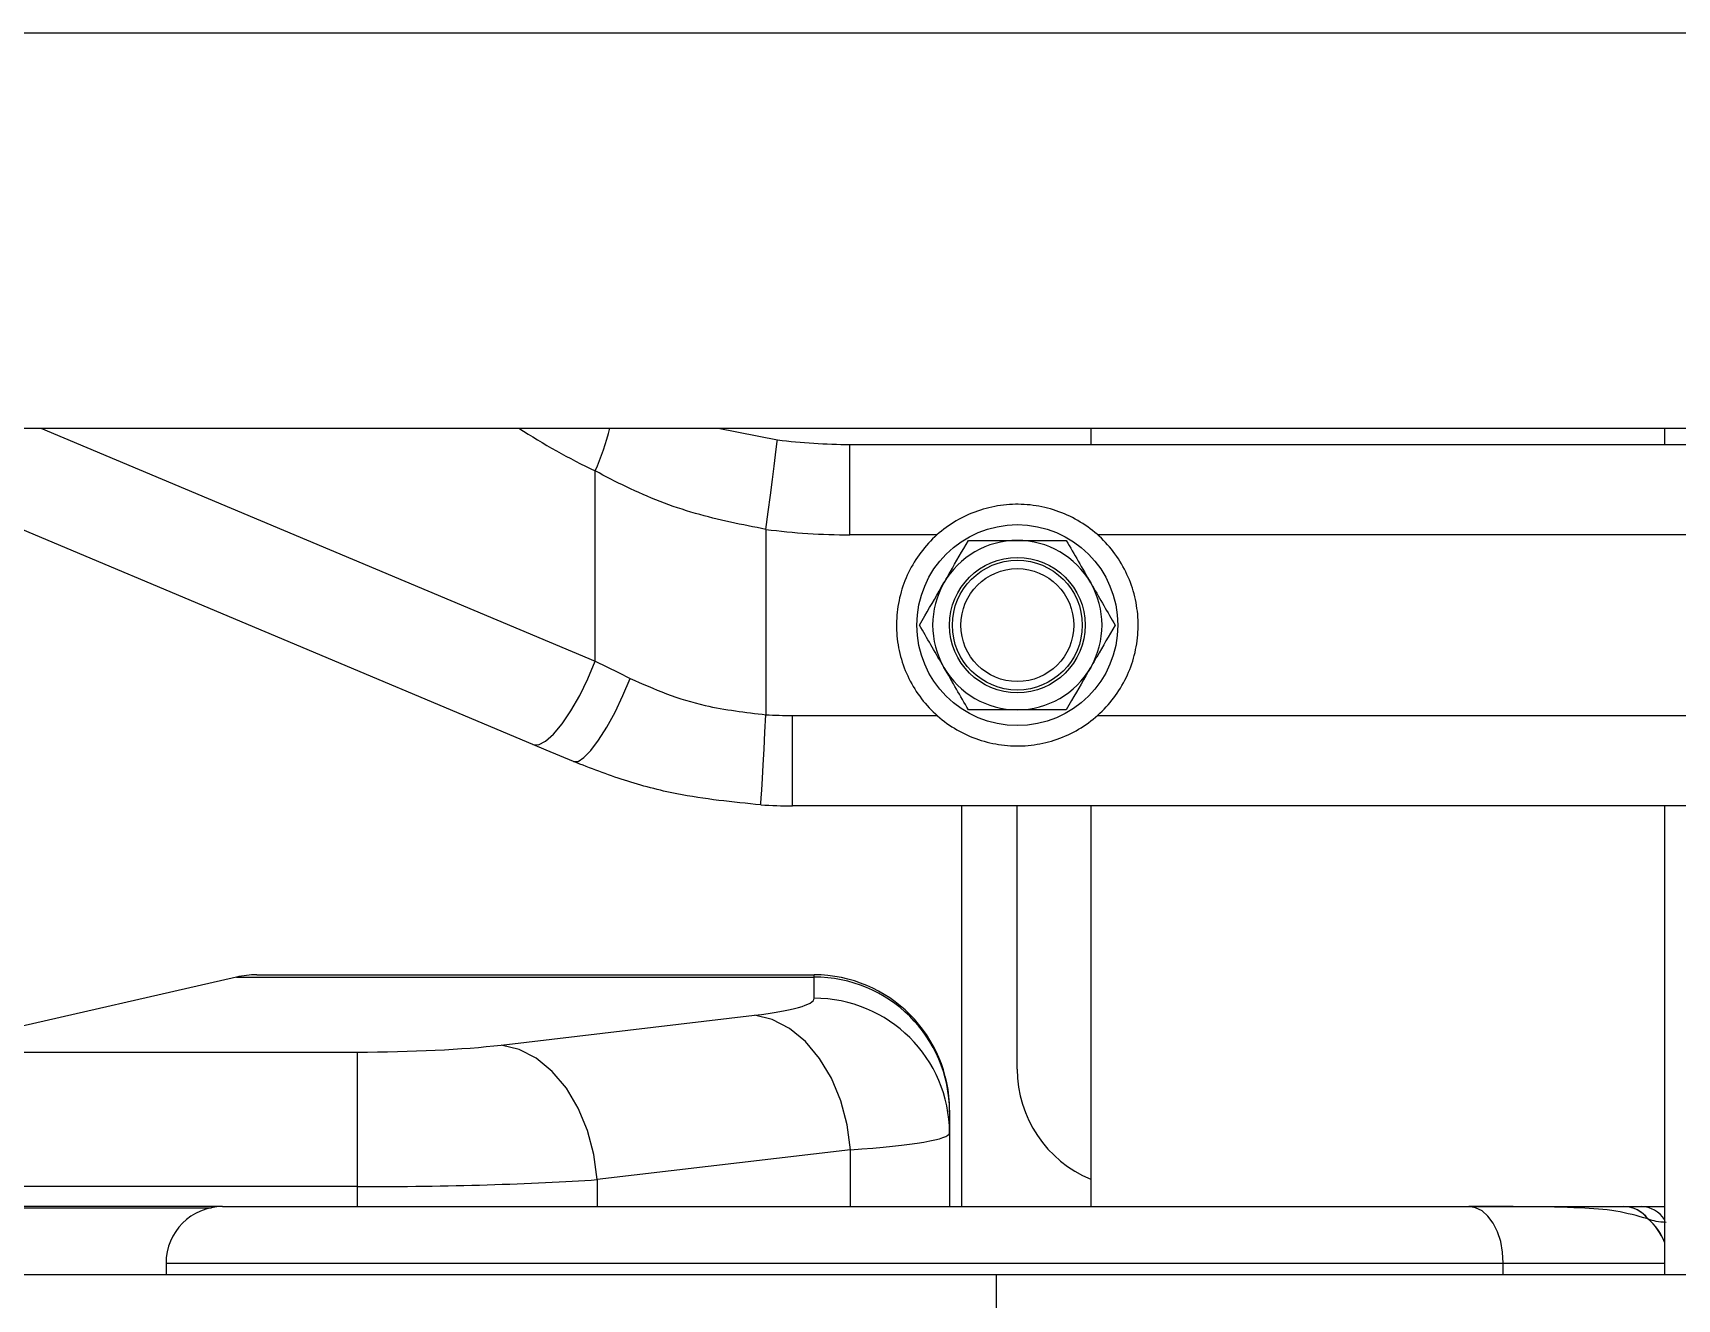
# Model space of a CAD drawing. Header units: inches. Extents: x -1851 to 6314, y -1304 to 4687.
# Drawn here: x -17.37 to -11.64, y 1651 to 1655.41 of the extents above; entities that cross this region are included whole.
import ezdxf

# ---------------------------------------------------------------- set-up
doc = ezdxf.new("R2010")
doc.units = ezdxf.units.IN
doc.header["$MEASUREMENT"] = 0

# ---------------------------------------------------------------- blocks, each defined once
blk = doc.blocks.new('2.4.20_8_Plan View')
at = {"color": 7, "linetype": 'Continuous', "lineweight": 25}
for p, q in [((0.09194898605347035, 1.149999976158142), (0.09194898605347035, -1.149999976158142)), ((9.507369041442857, 1.149999976158142), (9.507369041442857, -1.149999976158142)), ((0.1269488334655797, 1.115000009536743), (0.1269488334655797, -1.115000009536743)), ((9.542368888854973, 1.115000009536743), (9.542368888854973, -1.115000009536743)), ((0.02299976348877308, 0.1403800994157791), (0.02299976348877308, 0.1837557703256607)), ((9.43841981887816, 0.1403800994157791), (9.43841981887816, 0.1837557703256607)), ((0.01699972152710316, 0.1743337363004684), (0.01699972152710316, 0.07188010960817337)), ((9.43241977691649, 0.1743337363004684), (9.43241977691649, 0.07188010960817337)), ((0.02477502822875977, 0.1284264028072357), (0.02477502822875977, 0.1710000038146973)), ((9.44019508361815, 0.1284264028072357), (9.44019508361815, 0.1710000038146973)), ((0.03669261932373047, 0.1681241095066071), (0.03669261932373047, 0.1284264028072357)), ((0.04332828521728871, 0.1391497254371643), (0.03669261932373047, 0.1681241095066071)), ((9.45211267471312, 0.1681241095066071), (9.45211267471312, 0.1284264028072357)), ((9.458748340606675, 0.1391497254371643), (9.45211267471312, 0.1681241095066071)), ((0.0639266967773473, 0.1128998398780823), (0.08508729934693093, 0.1632003933191299)), ((9.479346752166734, 0.1128998398780823), (9.500507354736321, 0.1632003933191299)), ((0.01799964904785512, 0.1453801095485687), (0.01699972152710316, 0.1453801095485687)), ((9.433419704437242, 0.1453801095485687), (9.43241977691649, 0.1453801095485687)), ((0.02299976348877308, 0.1403800994157791), (0.02299976348877308, 0.03002114966511726)), ((9.43841981887816, 0.1403800994157791), (9.43841981887816, 0.03002114966511726)), ((0.04332828521728871, 0.1391497254371643), (0.04332828521728871, 0.08799999952316284)), ((9.458748340606675, 0.1391497254371643), (9.458748340606675, 0.08799999952316284)), ((0.04353427886963246, 0.1373486220836639), (0.04353427886963246, 0.08799999952316284)), ((9.458954334259019, 0.1373486220836639), (9.458954334259019, 0.08799999952316284)), ((0.02477502822875977, 0.1284264028072357), (0.03669261932373047, 0.1284264028072357)), ((9.44019508361815, 0.1284264028072357), (9.45211267471312, 0.1284264028072357)), ((0.03731298446655629, 0.115698479115963), (0.03995180130004883, 0.09327207505702972)), ((9.452733039855943, 0.115698479115963), (9.455371856689439, 0.09327207505702972)), ((0.02803421020507812, 0.0847867950797081), (0.02539539337158558, 0.1072131991386414)), ((0.07130050659180043, 0.1073785349726677), (0.08815431594848633, 0.1073785349726677)), ((9.443454265594468, 0.0847867950797081), (9.440815448760972, 0.1072131991386414)), ((9.486720561981187, 0.1073785349726677), (9.503574371337876, 0.1073785349726677)), ((0.09194898605347035, 0.09649437665939331), (0.09091329574585316, 0.09123267978429794)), ((9.507369041442857, 0.09649437665939331), (9.50633335113524, 0.09123267978429794)), ((0.08297920227051137, 0.09225906431674957), (0.0665655136108434, 0.09225906431674957)), ((9.498399257659898, 0.09225906431674957), (9.48198556900023, 0.09225906431674957)), ((0.05849981307983398, 0.08991096913814545), (0.06649971008301137, 0.08991096913814545)), ((0.05849981307983398, -0.08991097658872604), (0.05849981307983398, 0.08991096913814545)), ((9.473919868469224, 0.08991096913814545), (9.481919765472398, 0.08991096913814545)), ((9.473919868469224, -0.08991097658872604), (9.473919868469224, 0.08991096913814545)), ((0.04144954681397195, 0.08799999952316284), (0.04332828521728871, 0.08799999952316284)), ((0.04332828521728871, 0.08799999952316284), (0.04353427886963246, 0.08799999952316284)), ((9.456869602203362, 0.08799999952316284), (9.458748340606675, 0.08799999952316284)), ((9.458748340606675, 0.08799999952316284), (9.458954334259019, 0.08799999952316284)), ((0.08249998092651722, 0.08481781929731369), (0.09049940109253285, 0.08481781929731369)), ((0.09049940109253285, 0.08481781929731369), (0.09049940109253285, -0.08481781929731369)), ((9.497920036315904, 0.08481781929731369), (9.50591945648192, 0.08481781929731369)), ((9.50591945648192, 0.08481781929731369), (9.50591945648192, -0.08481781929731369)), ((0.02953147888183594, 0.07599999755620956), (0.02299976348877308, 0.07599999755620956)), ((0.03141069412231801, 0.07599999755620956), (0.02953147888183594, 0.07599999755620956)), ((0.03153419494628906, 0.07599999755620956), (0.03141069412231801, 0.07599999755620956)), ((9.444951534271226, 0.07599999755620956), (9.43841981887816, 0.07599999755620956)), ((9.446830749511705, 0.07599999755620956), (9.444951534271226, 0.07599999755620956)), ((9.44695425033568, 0.07599999755620956), (9.446830749511705, 0.07599999755620956)), ((0.05849981307983398, 0.07492999732494354), (0.02299976348877308, 0.07492999732494354)), ((9.473919868469224, 0.07492999732494354), (9.43841981887816, 0.07492999732494354)), ((0.01699972152710316, 0.07188010960817337), (0.005999565124511719, 0.07188010960817337)), ((0.01699972152710316, 0.07188010960817337), (0.01699972152710316, -0.07188010960817337)), ((9.43241977691649, 0.07188010960817337), (9.421419620513902, 0.07188010960817337)), ((9.43241977691649, 0.07188010960817337), (9.43241977691649, -0.07188010960817337)), ((0.03516530990600586, 0.07000239938497543), (0.05849981307983398, 0.07000239938497543)), ((9.450585365295396, 0.07000239938497543), (9.473919868469224, 0.07000239938497543)), ((0.05849981307983398, 0.06349999457597733), (0.02299976348877308, 0.06349999457597733)), ((0.09194898605347035, 0.06349999457597733), (0.09049940109253285, 0.06349999457597733)), ((9.473919868469224, 0.06349999457597733), (9.43841981887816, 0.06349999457597733)), ((9.507369041442857, 0.06349999457597733), (9.50591945648192, 0.06349999457597733)), ((0.02299976348877308, 0.01473612431436777), (0.02299976348877308, 0.01269999798387289)), ((9.43841981887816, 0.01473612431436777), (9.43841981887816, 0.01269999798387289)), ((0.02191972732544301, 0.01416824012994766), (0.02191686630249023, 0.01415961049497128)), ((9.43733978271483, 0.01416824012994766), (9.43733692169188, 0.01415961049497128)), ((0.05849981307983398, 0.01269999798387289), (0.01699972152710316, 0.01269999798387289)), ((0.09194898605347035, 0.01269999798387289), (0.09049940109253285, 0.01269999798387289)), ((9.473919868469224, 0.01269999798387289), (9.43241977691649, 0.01269999798387289)), ((9.507369041442857, 0.01269999798387289), (9.50591945648192, 0.01269999798387289))]:
    blk.add_line(p, q, dxfattribs=at)
at = {"color": 8, "linetype": 'Continuous', "lineweight": 25}
for p, q in [((0.02290248870849609, 0.1834765821695328), (0.02290248870849609, 0.1413606852293015)), ((9.438322544097886, 0.1834765821695328), (9.438322544097886, 0.1413606852293015)), ((0.09194898605347035, 0.15646031498909), (0.07130050659180043, 0.1073785349726677)), ((9.507369041442857, 0.15646031498909), (9.486720561981187, 0.1073785349726677)), ((0.01799964904785512, 0.1453801095485687), (0.01799964904785512, 0.02696575038135052)), ((9.433419704437242, 0.1453801095485687), (9.433419704437242, 0.02696575038135052)), ((0.02299976348877308, 0.1284264028072357), (0.02477502822875977, 0.1284264028072357)), ((9.43841981887816, 0.1284264028072357), (9.44019508361815, 0.1284264028072357)), ((0.02539539337158558, 0.1072131991386414), (0.02299976348877308, 0.1072131991386414)), ((9.440815448760972, 0.1072131991386414), (9.43841981887816, 0.1072131991386414)), ((0.06649971008301137, 0.08991096913814545), (0.06649971008301137, 0.07710562646389008)), ((9.481919765472398, 0.08991096913814545), (9.481919765472398, 0.07710562646389008)), ((0.02299976348877308, 0.0847867950797081), (0.02803421020507812, 0.0847867950797081)), ((0.08249998092651722, 0.07710562646389008), (0.08249998092651722, 0.08481781929731369)), ((9.43841981887816, 0.0847867950797081), (9.443454265594468, 0.0847867950797081)), ((9.497920036315904, 0.07710562646389008), (9.497920036315904, 0.08481781929731369)), ((0.06649971008301137, 0.06289436668157578), (0.06649971008301137, -0.06289437413215637)), ((0.08249998092651722, -0.06289437413215637), (0.08249998092651722, 0.06289436668157578)), ((9.481919765472398, 0.06289436668157578), (9.481919765472398, -0.06289437413215637)), ((9.497920036315904, -0.06289437413215637), (9.497920036315904, 0.06289436668157578)), ((0.01699972152710316, 0.02696575038135052), (0.01799964904785512, 0.02696575038135052)), ((0.01799964904785512, 0.02696575038135052), (0.01799964904785512, 0.01269999798387289)), ((9.43241977691649, 0.02696575038135052), (9.433419704437242, 0.02696575038135052)), ((9.433419704437242, 0.02696575038135052), (9.433419704437242, 0.01269999798387289))]:
    blk.add_line(p, q, dxfattribs=at)
at = {"color": 7, "linetype": 'Continuous', "lineweight": 25, "flags": 128}
for points in [[(0.02539539337158558, 0.1072131991386414), (0.02760696411133168, 0.1074896827340126), (0.02974224090576172, 0.1080493703484535), (0.03172731399536133, 0.1088729426264763), (0.03349447250366211, 0.1099319979548454), (0.03498172760009766, 0.111189991235733), (0.03613853454590199, 0.1126035302877426), (0.03692483901977539, 0.1141238436102867), (0.03731298446655629, 0.115698479115963)], [(9.440815448760972, 0.1072131991386414), (9.443027019500718, 0.1074896827340126), (9.445162296295152, 0.1080493703484535), (9.447147369384751, 0.1088729426264763), (9.448914527893052, 0.1099319979548454), (9.450401782989488, 0.111189991235733), (9.451558589935289, 0.1126035302877426), (9.452344894409165, 0.1141238436102867), (9.452733039855943, 0.115698479115963)], [(0.06241178512573242, 0.1092996075749397), (0.06292009353637695, 0.1105068698525429), (0.06342506408691406, 0.1117071360349655), (0.0639266967773473, 0.1128998398780823)], [(0.0639266967773473, 0.1128998398780823), (0.06390762329101918, 0.1123974695801735), (0.06421709060668945, 0.1117797344923019), (0.0648407936096227, 0.1110740527510643), (0.0657510757446289, 0.1103117316961288), (0.06690740585327504, 0.1095266044139862), (0.06825876235961914, 0.108753502368927), (0.06974506378174539, 0.1080267280340195), (0.07130050659180043, 0.1073785349726677)], [(9.477831840515123, 0.1092996075749397), (9.478340148925767, 0.1105068698525429), (9.478845119476304, 0.1117071360349655), (9.479346752166734, 0.1128998398780823)], [(9.479346752166734, 0.1128998398780823), (9.479327678680406, 0.1123974695801735), (9.47963714599608, 0.1117797344923019), (9.48026084899901, 0.1110740527510643), (9.481171131134019, 0.1103117316961288), (9.482327461242662, 0.1095266044139862), (9.48367881774901, 0.108753502368927), (9.485165119171135, 0.1080267280340195), (9.486720561981187, 0.1073785349726677)], [(0.06241178512573242, 0.1092996075749397), (0.06242847442627308, 0.1088939234614372), (0.06276226043701172, 0.1083719804883003), (0.06339836120605824, 0.1077562868595123), (0.06431055068969727, 0.1070733740925789), (0.06545829772949574, 0.1063527017831802), (0.06679296493530629, 0.1056253388524055), (0.06825637817383168, 0.1049226373434067), (0.06978607177734375, 0.1042748913168907)], [(9.477831840515123, 0.1092996075749397), (9.47784852981566, 0.1088939234614372), (9.478182315826402, 0.1083719804883003), (9.478818416595445, 0.1077562868595123), (9.479730606079087, 0.1070733740925789), (9.480878353118882, 0.1063527017831802), (9.482213020324693, 0.1056253388524055), (9.483676433563218, 0.1049226373434067), (9.485206127166734, 0.1042748913168907)], [(0.07130050659180043, 0.1073785349726677), (0.07079887390137074, 0.1063503473997116), (0.07029390335083008, 0.1053156405687332), (0.06978607177734375, 0.1042748913168907)], [(9.486720561981187, 0.1073785349726677), (9.486218929290757, 0.1063503473997116), (9.48571395874022, 0.1053156405687332), (9.485206127166734, 0.1042748913168907)], [(0.02803421020507812, 0.0847867950797081), (0.03024578094482422, 0.08506327867507935), (0.03238105773925781, 0.08562295883893967), (0.03436613082886097, 0.08644653856754303), (0.0361332893371582, 0.08750559389591217), (0.0376205444335973, 0.08876358717679977), (0.03877735137939453, 0.09017712622880936), (0.03956365585327504, 0.09169743955135345), (0.03995180130004883, 0.09327207505702972)], [(9.443454265594468, 0.0847867950797081), (9.445665836334214, 0.08506327867507935), (9.447801113128648, 0.08562295883893967), (9.449786186218248, 0.08644653856754303), (9.451553344726548, 0.08750559389591217), (9.453040599822984, 0.08876358717679977), (9.454197406768785, 0.09017712622880936), (9.454983711242662, 0.09169743955135345), (9.455371856689439, 0.09327207505702972)], [(0.0585780143737793, 0.09270631521940231), (0.0587315559387207, 0.09269772469997406), (0.05918598175048828, 0.09267227351665497), (0.05992412567138672, 0.09263093769550323), (0.06091737747192383, 0.0925753191113472), (0.06212806701660512, 0.09250754117965698), (0.06350898742675781, 0.0924302190542221), (0.06500720977783203, 0.09234631806612015), (0.0665655136108434, 0.09225906431674957)], [(0.08297920227051137, 0.09225906431674957), (0.08452701568603871, 0.09205882251262665), (0.08601522445678711, 0.09186628460884094), (0.08738660812378285, 0.09168883413076401), (0.08858919143676758, 0.09153330326080322), (0.08957624435424805, 0.09140565991401672), (0.09030866622925515, 0.09131081402301788), (0.09076070785522461, 0.091252401471138), (0.09091329574585316, 0.09123267978429794)], [(9.47399806976317, 0.09270631521940231), (9.47415161132811, 0.09269772469997406), (9.474606037139878, 0.09267227351665497), (9.475344181060777, 0.09263093769550323), (9.476337432861314, 0.0925753191113472), (9.477548122405992, 0.09250754117965698), (9.478929042816148, 0.0924302190542221), (9.480427265167222, 0.09234631806612015), (9.48198556900023, 0.09225906431674957)], [(9.498399257659898, 0.09225906431674957), (9.499947071075425, 0.09205882251262665), (9.501435279846177, 0.09186628460884094), (9.50280666351317, 0.09168883413076401), (9.504009246826158, 0.09153330326080322), (9.504996299743638, 0.09140565991401672), (9.505728721618645, 0.09131081402301788), (9.506180763244615, 0.091252401471138), (9.50633335113524, 0.09123267978429794)], [(0.01799964904785512, 0.02696575038135052), (0.01897525787353871, 0.02702445909380913), (0.01991319656372781, 0.02719832956790924), (0.02077770233154652, 0.02748067863285542), (0.02153539657592773, 0.02786065638065338), (0.02215719223022461, 0.02832366153597832), (0.02261924743652699, 0.02885189838707447), (0.0229039192199707, 0.02942507155239582), (0.02299976348877308, 0.03002114966511726)], [(9.433419704437242, 0.02696575038135052), (9.434395313262925, 0.02702445909380913), (9.435333251953118, 0.02719832956790924), (9.436197757720933, 0.02748067863285542), (9.436955451965318, 0.02786065638065338), (9.437577247619615, 0.02832366153597832), (9.438039302825914, 0.02885189838707447), (9.43832397460936, 0.02942507155239582), (9.43841981887816, 0.03002114966511726)]]:
    blk.add_lwpolyline(points, dxfattribs=at)
at = {"color": 7, "linetype": 'Continuous', "lineweight": 25}
for centre, radius in [((0.07449976449110451, 0.06999999771119292), 0.008899999999999655), ((9.489919819880498, 0.06999999771119292), 0.008899999999999655), ((0.07449976449110451, 0.06999999771119292), 0.005999999999999712), ((0.07449976449110451, 0.06999999771119292), 0.00574999999999532), ((9.489919819880498, 0.06999999771119292), 0.005999999999999712), ((9.489919819880498, 0.06999999771119292), 0.00574999999999532), ((0.07449976449110451, 0.06999999771119292), 0.005000000000002268), ((9.489919819880498, 0.06999999771119292), 0.005000000000002268)]:
    blk.add_circle(centre, radius, dxfattribs=at)
for centre, radius, start, end in [((0.01799976449110119, 0.1403801062252796), 0.005000000000002268, 0, 90), ((9.433419819880491, 0.1403801062252796), 0.005000000000002268, 0, 90), ((0.108499764491107, 0.08991096994290615), 0.05000000000000573, 176.7950979491766, 180), ((0.108499764491107, 0.08991096994290615), 0.04200000000000405, 176.7950979491766, 180), ((0.1404997644910999, 0.08481781617419415), 0.05799999999999494, 172.6287877880431, 180), ((9.523919819880497, 0.08991096994290615), 0.05000000000000573, 176.7950979491766, 180), ((9.523919819880497, 0.08991096994290615), 0.04200000000000405, 176.7950979491766, 180), ((9.555919819880486, 0.08481781617419415), 0.05799999999999494, 172.6287877880431, 180), ((0.1404997644910999, 0.08481781617419415), 0.0499999999999954, 172.6287877880431, 180), ((9.555919819880486, 0.08481781617419415), 0.0499999999999954, 172.6287877880431, 180), ((0.02948827117655384, 0.08796125789456255), 0.01196133837780041, 270.2069688575571, 0.1855758628889138), ((0.03136783947224586, 0.08796043197514791), 0.01196051119354626, 270.2052918805556, 0.1895452130349968), ((0.03153405622639127, 0.08799999771116518), 0.01200000000000272, 270, 0), ((9.444908326565944, 0.08796125789456255), 0.01196133837780041, 270.2069688575571, 0.1855758628889138), ((9.446787894861636, 0.08796043197514791), 0.01196051119354626, 270.2052918805556, 0.1895452130349968), ((9.446954111615781, 0.08799999771116518), 0.01200000000000272, 270, 0), ((0.07449976449110451, 0.06999999771119292), 0.01069999999999906, 99.37500000000844, 110.6250000000293), ((0.07449976449110451, 0.06999999771119292), 0.01070000000000216, 88.12500000001782, 99.37500000000844), ((0.07449976449110451, 0.06999999771119292), 0.01070000000000216, 76.87500000003992, 88.12500000001782), ((0.07449976449110451, 0.06999999771119292), 0.01069999999999705, 65.62500000003945, 76.87500000003992), ((9.489919819880498, 0.06999999771119292), 0.01069999999999906, 99.37500000000844, 110.6250000000293), ((9.489919819880498, 0.06999999771119292), 0.01070000000000216, 88.12500000001782, 99.37500000000844), ((9.489919819880498, 0.06999999771119292), 0.01070000000000216, 76.87500000003992, 88.12500000001782), ((9.489919819880498, 0.06999999771119292), 0.01069999999999705, 65.62500000003963, 76.87500000003992), ((0.07449976449110451, 0.06999999771119292), 0.01070000000000639, 121.8750000000308, 133.1250000000071), ((0.07449976449110451, 0.06999999771119292), 0.01070000000000639, 110.6250000000293, 121.8750000000308), ((0.07449976449110451, 0.06999999771119292), 0.01069999999999462, 54.37500000003666, 65.62500000003945), ((0.07449976449110451, 0.06999999771119292), 0.01069999999999862, 43.12500000001691, 54.37500000003666), ((9.489919819880498, 0.06999999771119292), 0.01070000000000639, 121.8750000000308, 133.1250000000071), ((9.489919819880498, 0.06999999771119292), 0.01070000000000639, 110.6250000000293, 121.8750000000308), ((9.489919819880498, 0.06999999771119292), 0.01069999999999462, 54.37500000003666, 65.62500000003963), ((9.489919819880498, 0.06999999771119292), 0.01069999999999862, 43.12500000001691, 54.37500000003666), ((0.07449976449110451, 0.06999999771119292), 0.01070000000000137, 133.1250000000071, 144.3750000000173), ((0.07449976449110451, 0.06999999771119292), 0.007500000000000606, 60.00000000004985, 119.9999999999974), ((0.07449976449110451, 0.06999999771119292), 0.01069999999999862, 31.87500000001664, 43.12500000001691), ((9.489919819880498, 0.06999999771119292), 0.01070000000000137, 133.1250000000071, 144.3750000000173), ((9.489919819880498, 0.06999999771119292), 0.007500000000000606, 60.00000000004985, 119.9999999999974), ((9.489919819880498, 0.06999999771119292), 0.01069999999999862, 31.87500000001664, 43.12500000001691), ((0.07449976449110451, 0.06999999771119292), 0.01070000000000164, 144.3750000000173, 155.6249999999964), ((0.07449976449110451, 0.06999999771119292), 0.007500000000006813, 119.9999999999974, 180), ((0.07449976449110451, 0.06999999771119292), 0.007499999999999992, 0, 60.00000000004985), ((9.489919819880498, 0.06999999771119292), 0.01070000000000164, 144.3750000000173, 155.6249999999964), ((9.489919819880498, 0.06999999771119292), 0.007500000000006813, 119.9999999999974, 180), ((9.489919819880498, 0.06999999771119292), 0.007499999999999992, 0, 60.00000000004985), ((0.07449976449110451, 0.06999999771119292), 0.0107000000000027, 155.6249999999964, 166.8749999999881), ((0.07449976449110451, 0.06999999771119292), 0.01069999999999752, 20.62500000001032, 31.87500000001664), ((9.489919819880498, 0.06999999771119292), 0.0107000000000027, 155.6249999999964, 166.8749999999881), ((9.489919819880498, 0.06999999771119292), 0.01069999999999752, 20.62500000001032, 31.87500000001664), ((0.07449976449110451, 0.06999999771119292), 0.01069999999999906, 9.375000000011326, 20.62500000001032), ((9.489919819880498, 0.06999999771119292), 0.01069999999999906, 9.375000000011326, 20.62500000001032), ((0.07449976449110451, 0.06999999771119292), 0.0107000000000027, 166.8749999999881, 178.124999999997), ((0.07449976449110451, 0.06999999771119292), 0.01069999999999906, 358.124999999997, 9.375000000011326), ((9.489919819880498, 0.06999999771119292), 0.0107000000000027, 166.8749999999881, 178.124999999997), ((9.489919819880498, 0.06999999771119292), 0.01069999999999906, 358.124999999997, 9.375000000011326), ((0.03516547275571114, 0.05946139771117487), 0.01054100000000288, 90, 157.4721457212655), ((0.07449976449110451, 0.06999999771119292), 0.01070000000000227, 178.124999999997, 189.3750000000105), ((0.07449976449110451, 0.06999999771119292), 0.007500000000006813, 180, 240.0000000000041), ((0.07449976449110451, 0.06999999771119292), 0.007499999999999992, 299.9999999999501, 0), ((9.450585528145098, 0.05946139771117487), 0.01054100000000288, 90, 157.4721457212655), ((9.489919819880498, 0.06999999771119292), 0.01070000000000227, 178.124999999997, 189.3750000000105), ((9.489919819880498, 0.06999999771119292), 0.007500000000006813, 180, 240.0000000000041), ((9.489919819880498, 0.06999999771119292), 0.007499999999999992, 299.9999999999501, 0), ((0.07449976449110451, 0.06999999771119292), 0.01070000000000192, 346.8750000000023, 358.124999999997), ((9.489919819880498, 0.06999999771119292), 0.01070000000000192, 346.8750000000023, 358.124999999997), ((0.07449976449110451, 0.06999999771119292), 0.01069999999999906, 189.3750000000105, 200.6249999999947), ((0.07449976449110451, 0.06999999771119292), 0.01070000000000192, 335.6249999999822, 346.8750000000023), ((9.489919819880498, 0.06999999771119292), 0.01069999999999906, 189.3750000000105, 200.6249999999947), ((9.489919819880498, 0.06999999771119292), 0.01070000000000192, 335.6249999999822, 346.8750000000023), ((0.07449976449110451, 0.06999999771119292), 0.01070000000000279, 200.6249999999947, 211.8750000000003), ((0.07449976449110451, 0.06999999771119292), 0.01069999999999781, 324.3749999999843, 335.6249999999822), ((9.489919819880498, 0.06999999771119292), 0.01070000000000279, 200.6249999999947, 211.8750000000003), ((9.489919819880498, 0.06999999771119292), 0.01069999999999781, 324.3749999999843, 335.6249999999822), ((0.07449976449110451, 0.06999999771119292), 0.01070000000000279, 211.8750000000003, 223.12499999998), ((9.489919819880498, 0.06999999771119292), 0.01070000000000279, 211.8750000000003, 223.12499999998), ((0.07449976449110451, 0.06999999771119292), 0.01070000000000257, 223.12499999998, 234.3749999999738), ((0.07449976449110451, 0.06999999771119292), 0.007500000000000606, 240.0000000000041, 299.9999999999501), ((0.07449976449110451, 0.06999999771119292), 0.01069999999999893, 313.1249999999691, 324.3749999999843), ((9.489919819880498, 0.06999999771119292), 0.01070000000000257, 223.12499999998, 234.3749999999738), ((9.489919819880498, 0.06999999771119292), 0.007500000000000606, 240.0000000000041, 299.9999999999501), ((9.489919819880498, 0.06999999771119292), 0.01069999999999893, 313.124999999969, 324.3749999999843), ((0.07449976449110451, 0.06999999771119292), 0.01070000000000305, 234.3749999999738, 245.6249999999804), ((0.07449976449110451, 0.06999999771119292), 0.01069999999999893, 301.8749999999787, 313.1249999999691), ((9.489919819880498, 0.06999999771119292), 0.01070000000000305, 234.3749999999738, 245.6249999999804), ((9.489919819880498, 0.06999999771119292), 0.01069999999999893, 301.8749999999785, 313.124999999969), ((0.07449976449110451, 0.06999999771119292), 0.01070000000000305, 245.6249999999804, 256.8749999999659), ((0.07449976449110451, 0.06999999771119292), 0.01070000000000242, 279.3750000000051, 290.6249999999895), ((0.07449976449110451, 0.06999999771119292), 0.01069999999999951, 290.6249999999895, 301.8749999999787), ((9.489919819880498, 0.06999999771119292), 0.01070000000000305, 245.6249999999804, 256.8749999999657), ((9.489919819880498, 0.06999999771119292), 0.01070000000000242, 279.3750000000051, 290.6249999999895), ((9.489919819880498, 0.06999999771119292), 0.01069999999999951, 290.6249999999895, 301.8749999999785), ((0.07449976449110451, 0.06999999771119292), 0.01070000000000015, 256.8749999999659, 268.1249999999801), ((0.07449976449110451, 0.06999999771119292), 0.01070000000000242, 268.1249999999801, 279.3750000000051), ((9.489919819880498, 0.06999999771119292), 0.01070000000000015, 256.8749999999657, 268.1249999999799), ((9.489919819880498, 0.06999999771119292), 0.01070000000000242, 268.1249999999799, 279.3750000000051), ((0.02031999854557398, 0.01631182359616901), 0.002679926839692706, 306.5741382370537, 359.370208108984), ((0.02032230448126171, 0.01631715459987504), 0.002677609594803097, 306.6257357929739, 359.3923406346594), ((9.435740053934964, 0.01631182359616901), 0.002679926839692706, 306.5741382370537, 359.370208108984), ((9.435742359870652, 0.01631715459987504), 0.002677609594803097, 306.6257357929737, 359.3923406346594)]:
    blk.add_arc(centre, radius, start, end, dxfattribs=at)
at = {"color": 8, "linetype": 'Continuous', "lineweight": 25}
for centre, radius, start, end in [((0.1404997644910999, 0.08239869981983361), 0.05800000000000247, 146.8335762158359, 154.488841610313), ((9.555919819880486, 0.08239869981983361), 0.05800000000000247, 146.8335762158359, 154.488841610313), ((0.09704093066229191, 0.1272808545334669), 0.02179619794763238, 245.9386884407394, 256.4899343568561), ((9.512460986051678, 0.1272808545334669), 0.02179619794763238, 245.9386884407394, 256.4899343568561), ((0.02049709974041392, 0.01479797617466261), 0.002503427947832363, 303.066048531925, 358.5842567599121), ((9.4359171551298, 0.01479797617466261), 0.002503427947832363, 303.066048531925, 358.5842567599121), ((0.01809942928524677, 0.01736998523216471), 0.00498456104541985, 290.4642744809643, 320.0340379762931), ((0.0180949565538171, 0.01737061884406899), 0.004991750068368585, 290.6636638238208, 319.9644308648487), ((9.433519484674633, 0.01736998523216471), 0.00498456104541985, 290.4642744809644, 320.0340379762931), ((9.433515011943207, 0.01737061884406899), 0.004991750068368585, 290.6636638238208, 319.9644308648487)]:
    blk.add_arc(centre, radius, start, end, dxfattribs=at)
at = {"color": 7, "linetype": 'Continuous', "lineweight": 25}
for centre, major_axis, ratio, start_param, end_param in [((0.01353405622638704, 0.1373486215643993), (0.03000000000000679, 0), 0.5137614678897049, 0, 0.1171249196963545), ((9.42895411161578, 0.1373486215643993), (0.03000000000000679, 0), 0.5137614678897049, 0, 0.1171249196963545), ((0.02689286007695557, 0.1284264045823704), (0, 0.02999999999999997), 0.07059807471682689, 1.570796326794897, 2.356194490193366), ((0.03881064464820128, 0.1284264045823704), (0, 0.01800000000000066), 0.1176634578613737, 1.570796326794897, 2.3561944901934), ((9.442312915466346, 0.1284264045823704), (0, 0.02999999999999997), 0.07059807471682689, 1.570796326794897, 2.356194490193366), ((9.454230700037591, 0.1284264045823704), (0, 0.01800000000000066), 0.1176634578613737, 1.570796326794897, 2.3561944901934), ((0.04144941322807938, 0.1059999977111943), (0, 0.01800000000000066), 0.1176634578613737, 2.356194490191123, 3.141592653589792), ((9.45686946861747, 0.1059999977111943), (0, 0.01800000000000066), 0.1176634578613737, 2.356194490191123, 3.141592653589792), ((0.02953162865682657, 0.1059999977111943), (0, 0.02999999999999997), 0.07059807471682689, 2.356194490193445, 3.141592653589791), ((9.444951684046217, 0.1059999977111943), (0, 0.02999999999999997), 0.07059807471682689, 2.356194490193445, 3.141592653589791)]:
    blk.add_ellipse(centre, major_axis=major_axis, ratio=ratio, start_param=start_param, end_param=end_param, dxfattribs=at)
for points, knots in [([(0.0585780143737793, 0.09270631521940231), (0.05882695577247432, 0.09520121244960933), (0.05923580006852447, 0.09929866071325932), (0.06068387602645231, 0.1048343130395608), (0.06183356843796162, 0.1078053693553329), (0.06241178512573242, 0.1092996075749397)], [0, 0, 0, 0, 0.4362545465654817, 0.7164745756626871, 1, 1, 1, 1]), ([(9.47399806976317, 0.09270631521940231), (9.474247011161864, 0.09520121244960933), (9.474655855457911, 0.09929866071325932), (9.476103931415842, 0.1048343130395608), (9.477253623827352, 0.1078053693553329), (9.477831840515123, 0.1092996075749397)], [0, 0, 0, 0, 0.4362545465654817, 0.7164745756626871, 1, 1, 1, 1]), ([(0.08297920227051137, 0.09225906431674957), (0.08338979155469062, 0.0943625976091198), (0.08422558221542076, 0.09864452494625198), (0.08619553749074882, 0.1036571625612339), (0.08767377722757175, 0.1064655866340729), (0.08815431594848633, 0.1073785349726677)], [0, 0, 0, 0, 0.3945746018234068, 0.8031913638881931, 1, 1, 1, 1]), ([(9.498399257659898, 0.09225906431674957), (9.498809846944084, 0.0943625976091198), (9.499645637604814, 0.09864452494625198), (9.501615592880142, 0.1036571625612339), (9.503093832616962, 0.1064655866340729), (9.503574371337876, 0.1073785349726677)], [0, 0, 0, 0, 0.3945746018234068, 0.8031913638881931, 1, 1, 1, 1]), ([(0.06978607177734375, 0.1042748913168907), (0.06930983129682389, 0.1032160948472267), (0.06835047391401261, 0.1010832139780575), (0.06712481109738277, 0.09707757847013454), (0.0667756871832843, 0.09406977213839696), (0.0665655136108434, 0.09225906431674957)], [0, 0, 0, 0, 0.281780664822103, 0.5676299520579198, 1, 1, 1, 1]), ([(9.485206127166734, 0.1042748913168907), (9.48472988668621, 0.1032160948472267), (9.4837705293034, 0.1010832139780575), (9.482544866486776, 0.09707757847013454), (9.48219574257267, 0.09406977213839696), (9.48198556900023, 0.09225906431674957)], [0, 0, 0, 0, 0.281780664822103, 0.5676299520579198, 1, 1, 1, 1]), ([(0.07074975967407582, 0.07649518549442291), (0.07083865179101423, 0.07654652719193678), (0.07210483413754076, 0.07727784008307026), (0.07334578083820986, 0.07799419052730627), (0.0744996070861852, 0.07866024971008301)], [0, 0, 0, 0, 0.0702048304376848, 1, 1, 1, 1]), ([(0.07449960708618164, 0.07866024971008301), (0.074775983164308, 0.07850068335247329), (0.07599749719705784, 0.07779543944607781), (0.07726737345034707, 0.07706238288815825), (0.07824993133545277, 0.07649518549442291)], [0, 0, 0, 0, 0.2262569816808467, 1, 1, 1, 1]), ([(9.486169815063462, 0.07649518549442291), (9.486258707180404, 0.07654652719193678), (9.48752488952693, 0.07727784008307026), (9.4887658362276, 0.07799419052730627), (9.489919662475572, 0.07866024971008301)], [0, 0, 0, 0, 0.0702048304376848, 1, 1, 1, 1]), ([(9.489919662475572, 0.07866024971008301), (9.490196038553698, 0.07850068335247329), (9.491417552586448, 0.07779543944607781), (9.492687428839737, 0.07706238288815825), (9.49366998672484, 0.07649518549442291)], [0, 0, 0, 0, 0.2262569816808467, 1, 1, 1, 1]), ([(0.06699991226196289, 0.07433012127876282), (0.06760893767765452, 0.07468173151849555), (0.06883809677784214, 0.07539136516388112), (0.07010871107150862, 0.07612503525413672), (0.07074975967407582, 0.07649518549442291)], [0, 0, 0, 0, 0.4954813543670999, 1, 1, 1, 1]), ([(0.07824993133545277, 0.07649518549442291), (0.07855940834645381, 0.07631651481239032), (0.07982841690917652, 0.07558387678975009), (0.08106486616481945, 0.07486994462013286), (0.08199977874756215, 0.07433012127876282)], [0, 0, 0, 0, 0.2438730675978111, 1, 1, 1, 1]), ([(9.482419967651353, 0.07433012127876282), (9.483028993067045, 0.07468173151849555), (9.484258152167229, 0.07539136516388112), (9.485528766460902, 0.07612503525413672), (9.486169815063462, 0.07649518549442291)], [0, 0, 0, 0, 0.4954813543670999, 1, 1, 1, 1]), ([(9.49366998672484, 0.07649518549442291), (9.49397946373584, 0.07631651481239032), (9.49524847229857, 0.07558387678975009), (9.496484921554213, 0.07486994462013286), (9.497419834136949, 0.07433012127876282)], [0, 0, 0, 0, 0.2438730675978111, 1, 1, 1, 1]), ([(0.06699991226196289, 0.07000000029802322), (0.06699991226196289, 0.07010268026428434), (0.0669999122619771, 0.07156492472111609), (0.06699991226197, 0.07299783297742124), (0.06699991226196289, 0.07433012127876282)], [0, 0, 0, 0, 0.07022079364668118, 1, 1, 1, 1]), ([(0.08199977874756215, 0.07433012127876282), (0.08199977874756215, 0.07362689319941751), (0.08199977874756215, 0.0722075536237412), (0.08199977874756215, 0.07074029087925737), (0.08199977874756215, 0.07000000029802322)], [0, 0, 0, 0, 0.4954614747552007, 1, 1, 1, 1]), ([(9.482419967651353, 0.07000000029802322), (9.482419967651353, 0.07010268026428434), (9.482419967651367, 0.07156492472111609), (9.48241996765136, 0.07299783297742124), (9.482419967651353, 0.07433012127876282)], [0, 0, 0, 0, 0.07022079364668118, 1, 1, 1, 1]), ([(9.497419834136949, 0.07433012127876282), (9.497419834136949, 0.07362689319941751), (9.497419834136949, 0.0722075536237412), (9.497419834136949, 0.07074029087925737), (9.497419834136949, 0.07000000029802322)], [0, 0, 0, 0, 0.4954614747552007, 1, 1, 1, 1]), ([(0.06699991226196289, 0.06566987186670303), (0.06699991226196289, 0.06637309994852103), (0.06699991226196289, 0.06779244192824763), (0.06699991226196289, 0.06925970720857322), (0.06699991226196289, 0.07000000029802322)], [0, 0, 0, 0, 0.495460637294494, 1, 1, 1, 1]), ([(0.08199977874756215, 0.07000000029802322), (0.08199977874756215, 0.0698973203320179), (0.08199977874756925, 0.0684350734277075), (0.08199977874756925, 0.0670021626660855), (0.08199977874756215, 0.06566987186670303)], [0, 0, 0, 0, 0.07022067593795363, 1, 1, 1, 1]), ([(9.482419967651353, 0.06566987186670303), (9.482419967651353, 0.06637309994852103), (9.482419967651353, 0.06779244192824763), (9.482419967651353, 0.06925970720857322), (9.482419967651353, 0.07000000029802322)], [0, 0, 0, 0, 0.495460637294494, 1, 1, 1, 1]), ([(9.497419834136949, 0.07000000029802322), (9.497419834136949, 0.0698973203320179), (9.497419834136963, 0.0684350734277075), (9.497419834136963, 0.0670021626660855), (9.497419834136949, 0.06566987186670303)], [0, 0, 0, 0, 0.07022067593795363, 1, 1, 1, 1]), ([(0.07074975967407582, 0.06350480765104294), (0.06976737651010723, 0.06407202470887796), (0.06849769004145756, 0.06480512748336764), (0.06727628948235065, 0.06551030503891297), (0.06699991226196289, 0.06566987186670303)], [0, 0, 0, 0, 0.7737210628181763, 1, 1, 1, 1]), ([(0.08199977874756215, 0.06566987186670303), (0.08139075280750063, 0.06531826502722993), (0.08016159057549643, 0.06460863704725739), (0.07889097941786005, 0.06387496133896775), (0.07824993133545277, 0.06350480765104294)], [0, 0, 0, 0, 0.4954805185201265, 1, 1, 1, 1]), ([(9.486169815063462, 0.06350480765104294), (9.485187431899497, 0.06407202470887796), (9.483917745430844, 0.06480512748336764), (9.48269634487174, 0.06551030503891297), (9.482419967651353, 0.06566987186670303)], [0, 0, 0, 0, 0.7737210628181763, 1, 1, 1, 1]), ([(9.497419834136949, 0.06566987186670303), (9.49681080819689, 0.06531826502722993), (9.49558164596489, 0.06460863704725739), (9.494311034807254, 0.06387496133896775), (9.49366998672484, 0.06350480765104294)], [0, 0, 0, 0, 0.4954805185201265, 1, 1, 1, 1]), ([(0.07449960708618164, 0.06133974343538284), (0.07356469283912048, 0.0618795614039982), (0.07232824000181992, 0.06259348726516123), (0.07105923651785062, 0.0633261341815512), (0.07074975967407582, 0.06350480765104294)], [0, 0, 0, 0, 0.756126088157656, 1, 1, 1, 1]), ([(0.07824993133545277, 0.06350480765104294), (0.07816087876839362, 0.06345346830946141), (0.07689399108929962, 0.06272309992766623), (0.07565318963583323, 0.06200622630001362), (0.0744996070861852, 0.06133974343538284)], [0, 0, 0, 0, 0.07029239334031966, 1, 1, 1, 1]), ([(9.489919662475572, 0.06133974343538284), (9.48898474822851, 0.0618795614039982), (9.487748295391214, 0.06259348726516123), (9.486479291907244, 0.0633261341815512), (9.486169815063462, 0.06350480765104294)], [0, 0, 0, 0, 0.756126088157656, 1, 1, 1, 1]), ([(9.49366998672484, 0.06350480765104294), (9.493580934157784, 0.06345346830946141), (9.49231404647869, 0.06272309992766623), (9.49107324502522, 0.06200622630001362), (9.489919662475572, 0.06133974343538284)], [0, 0, 0, 0, 0.07029239334031966, 1, 1, 1, 1]), ([(0.02191972732544301, 0.01416824012994766), (0.0221752559605477, 0.01508732295044979), (0.02268967643830777, 0.01693758534241852), (0.02293321388959768, 0.02048511146509213), (0.02300754973542141, 0.02476255813266448), (0.02300236767226238, 0.02826236422188799), (0.02299976348877308, 0.03002114966511726)], [0, 0, 0, 0, 0.2119865739987124, 0.4267632652083191, 0.7119267756683622, 1, 1, 1, 1]), ([(0.02299976348877308, 0.03002114966511726), (0.02299976348877308, 0.02992248820837062), (0.02299976348877308, 0.02977447461083216), (0.02299976348877308, 0.02957833636804708), (0.02299976348877308, 0.02928507117636059), (0.02299976348877308, 0.02895494661612474), (0.02299976348877308, 0.0285462727798631), (0.02299976348877308, 0.02816587533234838), (0.02299976348877308, 0.02770456547756339), (0.02299976348877308, 0.02712382486546971), (0.02299976348877308, 0.02639606859509058), (0.02299976348877308, 0.02557380213903571), (0.02299976348877308, 0.02455339486311914), (0.02299976348877308, 0.02329368160118861), (0.02299976348877308, 0.02164483168851916), (0.02299976348877308, 0.01953265645622082), (0.02299976348877308, 0.01770799849722948), (0.02299976348877308, 0.01664509946539283), (0.02299976348877308, 0.01628875732421875)], [0, 0, 0, 0, 0.01623646859544215, 0.0243582266872439, 0.03248165970980969, 0.06498122567735941, 0.07971725219640366, 0.1017971215834769, 0.1299914785510732, 0.159534563333484, 0.2037021475659509, 0.2600897402675112, 0.3104455932989192, 0.3967125409981453, 0.5082088801245065, 0.6566494134887105, 0.884890022941628, 1, 1, 1, 1]), ([(9.43733978271483, 0.01416824012994766), (9.437595311349938, 0.01508732295044979), (9.438109731827694, 0.01693758534241852), (9.438353269278991, 0.02048511146509213), (9.438427605124815, 0.02476255813266448), (9.438422423061652, 0.02826236422188799), (9.43841981887816, 0.03002114966511726)], [0, 0, 0, 0, 0.2119865739987124, 0.4267632652083191, 0.7119267756683622, 1, 1, 1, 1]), ([(9.43841981887816, 0.03002114966511726), (9.43841981887816, 0.02992248820837062), (9.43841981887816, 0.02977447461083216), (9.43841981887816, 0.02957833636804708), (9.43841981887816, 0.02928507117636059), (9.43841981887816, 0.02895494661612474), (9.43841981887816, 0.0285462727798631), (9.43841981887816, 0.02816587533234838), (9.43841981887816, 0.02770456547756339), (9.43841981887816, 0.02712382486546971), (9.43841981887816, 0.02639606859509058), (9.43841981887816, 0.02557380213903571), (9.43841981887816, 0.02455339486311914), (9.43841981887816, 0.02329368160118861), (9.43841981887816, 0.02164483168851916), (9.43841981887816, 0.01953265645622082), (9.43841981887816, 0.01770799849722948), (9.43841981887816, 0.01664509946539283), (9.43841981887816, 0.01628875732421875)], [0, 0, 0, 0, 0.01623646859544215, 0.0243582266872439, 0.03248165970980969, 0.06498122567735941, 0.07971725219640366, 0.1017971215834769, 0.1299914785510732, 0.159534563333484, 0.2037021475659509, 0.2600897402675112, 0.3104455932989192, 0.3967125409981453, 0.5082088801245065, 0.6566494134887105, 0.884890022941628, 1, 1, 1, 1]), ([(0.02299976348877308, 0.01628236658871174), (0.02299976348877308, 0.01609129201051474), (0.02299976348877308, 0.01562200814032622), (0.02299976348877308, 0.01506584119272247), (0.02299976348877308, 0.01473612431436777)], [0, 0, 0, 0, 0.407162040539756, 1, 1, 1, 1]), ([(9.43841981887816, 0.01628236658871174), (9.43841981887816, 0.01609129201051474), (9.43841981887816, 0.01562200814032622), (9.43841981887816, 0.01506584119272247), (9.43841981887816, 0.01473612431436777)], [0, 0, 0, 0, 0.407162040539756, 1, 1, 1, 1]), ([(0.02191686630249023, 0.01415961049497128), (0.0218428426468833, 0.01392493478556389), (0.02167077238621573, 0.01337942389238833), (0.02164741247617386, 0.0128557552675943), (0.02163410186767578, 0.01255736593157053)], [0, 0, 0, 0, 0.4301943597152419, 1, 1, 1, 1]), ([(9.43733692169188, 0.01415961049497128), (9.437262898036273, 0.01392493478556389), (9.437090827775606, 0.01337942389238833), (9.43706746786556, 0.0128557552675943), (9.437054157257066, 0.01255736593157053)], [0, 0, 0, 0, 0.4301943597152419, 1, 1, 1, 1])]:
    blk.add_open_spline(points, degree=3, knots=knots, dxfattribs=at)

msp = doc.modelspace()

# ---------------------------------------------------------------- block references
at = {"xscale": 39.37008, "yscale": 39.37008, "zscale": 39.37008, "rotation": 90}
for p in [(-11.18635221162185, 1650.416650579612), (-11.18635221162185, 1279.730809765317)]:
    msp.add_blockref('2.4.20_8_Plan View', p, dxfattribs=at)

doc.saveas('drawing.dxf')
